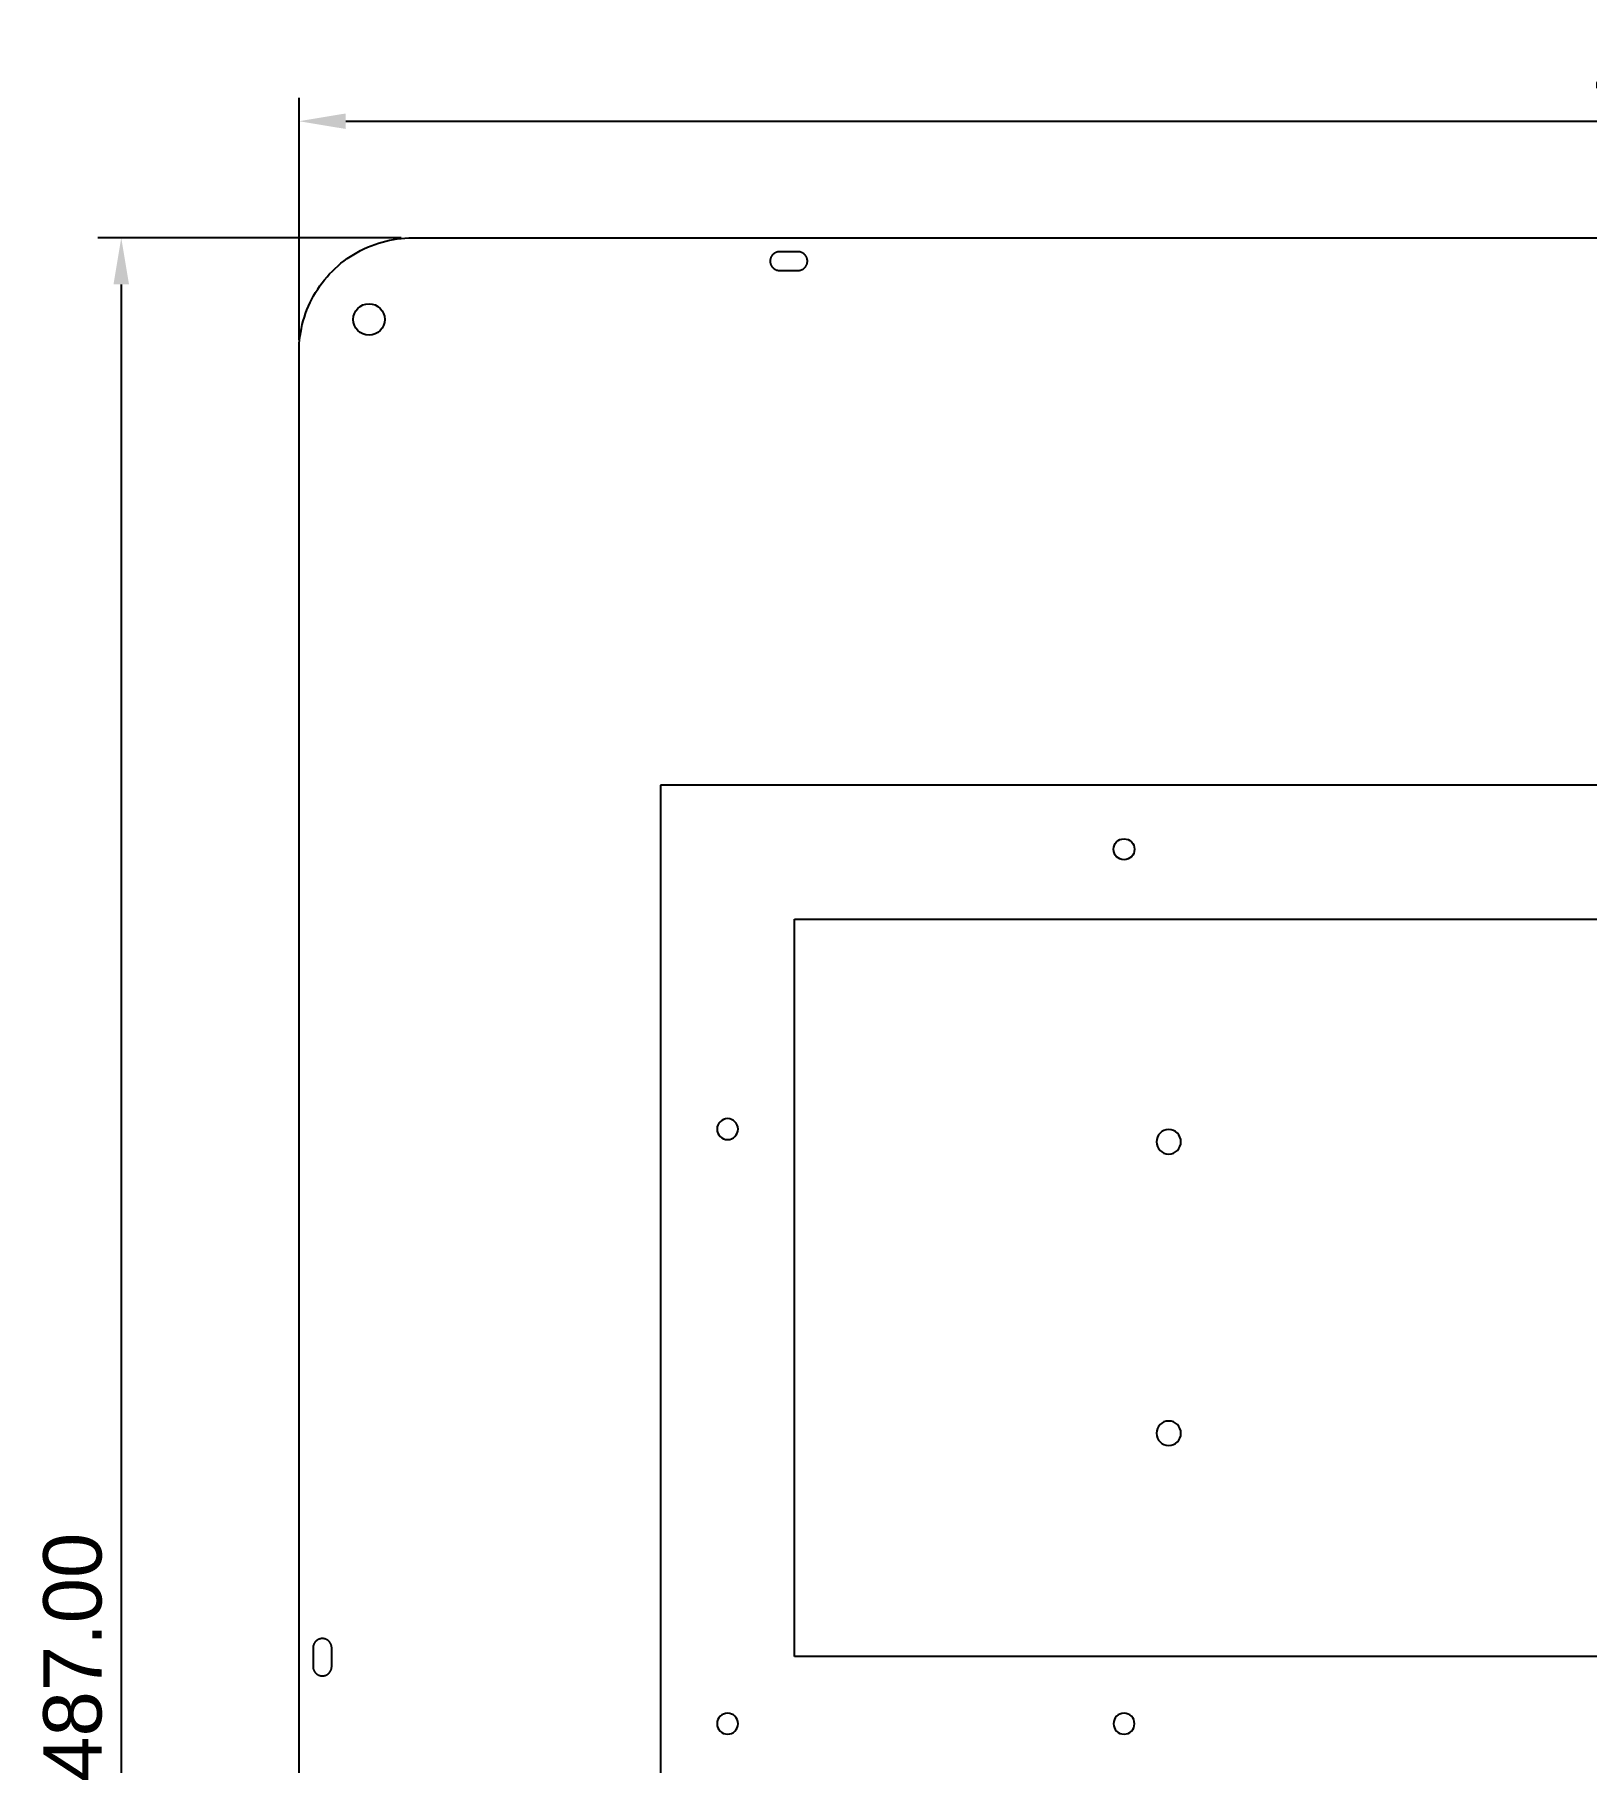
# Model space of a CAD drawing. Header units: millimetres. Extents: x 1352 to 3323, y -995 to 482.
# Drawn here: x 2791.1 to 3057.3, y -665.1 to -368.6 of the extents above; entities that cross this region are included whole.
import ezdxf

# ---------------------------------------------------------------- set-up
doc = ezdxf.new("R2010")
doc.units = ezdxf.units.MM
doc.header["$MEASUREMENT"] = 0
doc.layers.add('°Ë¡¢µçÆ÷²Ö', color=7, linetype='Continuous')
doc.layers.add('¶þ¡¢Ãæ°å²¿·Ö$1.PC Ãæ°å²¿·Ö', color=7, linetype='Continuous')
doc.styles.add('Arial Regular', font='')
doc.styles.get('Arial Regular').set_extended_font_data('Arial')
doc.dimstyles.new('Ä¬ÈÏÖµ', dxfattribs={"dimscale": 4, "dimtxt": 2.5, "dimasz": 2, "dimexe": 1, "dimexo": 0.5, "dimgap": 0.8, "dimtad": 1, "dimtoh": 1, "dimzin": 1, "dimdsep": 46, "dimtxsty": 'Arial Regular', "dimcen": 0.5, "dimadec": 1, "dimazin": 1, "dimtfac": 1, "dimtdec": 4, "dimtix": 1, "dimtofl": 0, "dimtmove": 1, "dimatfit": 3, "dimfxl": 0, "dimtolj": 1, "dimtzin": 1, "dimarcsym": 0})

# ---------------------------------------------------------------- blocks, each defined once
blk = doc.blocks.new('*D11')
at = {"layer": 'Defpoints', "color": 0}
for p in [(3323.5, -383.5), (2836.5, -423), (3323.5, -423)]:
    blk.add_point(p, dxfattribs=at)
at = {"layer": '¶þ¡¢Ãæ°å²¿·Ö$1.PC Ãæ°å²¿·Ö', "color": 0, "lineweight": -2}
for p, q in [((2836.5, -421), (2836.5, -379.5)), ((3323.5, -421), (3323.5, -379.5)), ((2844.5, -383.5), (3315.5, -383.5))]:
    blk.add_line(p, q, dxfattribs=at)
at = {"layer": '¶þ¡¢Ãæ°å²¿·Ö$1.PC Ãæ°å²¿·Ö', "color": 0}
for points in [[(2844.5, -382.17), (2844.5, -384.83), (2836.5, -383.5)], [(3315.5, -384.83), (3315.5, -382.17), (3323.5, -383.5)]]:
    blk.add_solid(points, dxfattribs=at)
at = {"layer": '¶þ¡¢Ãæ°å²¿·Ö$1.PC Ãæ°å²¿·Ö', "color": 0, "insert": (3080, -375.19), "char_height": 10, "attachment_point": 5, "style": 'Arial Regular'}
blk.add_mtext('\\A1;487.00', dxfattribs=at)
blk = doc.blocks.new('*D12')
at = {"layer": 'Defpoints', "color": 0}
for p in [(2856, -403.5), (2806, -890.5), (2856, -890.5)]:
    blk.add_point(p, dxfattribs=at)
at = {"layer": '¶þ¡¢Ãæ°å²¿·Ö$1.PC Ãæ°å²¿·Ö', "color": 0, "lineweight": -2}
for p, q in [((2854, -403.5), (2802, -403.5)), ((2806, -411.5), (2806, -882.5)), ((2854, -890.5), (2802, -890.5))]:
    blk.add_line(p, q, dxfattribs=at)
at = {"layer": '¶þ¡¢Ãæ°å²¿·Ö$1.PC Ãæ°å²¿·Ö', "color": 0}
for points in [[(2807.33, -411.5), (2804.67, -411.5), (2806, -403.5)], [(2804.67, -882.5), (2807.33, -882.5), (2806, -890.5)]]:
    blk.add_solid(points, dxfattribs=at)
at = {"layer": '¶þ¡¢Ãæ°å²¿·Ö$1.PC Ãæ°å²¿·Ö', "color": 0, "insert": (2797.69, -647), "char_height": 10, "attachment_point": 5, "rotation": 90, "style": 'Arial Regular'}
blk.add_mtext('\\A1;487.00', dxfattribs=at)

msp = doc.modelspace()

# ---------------------------------------------------------------- linework, layer by layer
at = {"layer": '°Ë¡¢µçÆ÷²Ö', "color": 7}
for p, q in [((3237.5, -497.4), (2898.499, -497.4)), ((2898.499, -497.4), (2898.499, -819.4)), ((2921.499, -646.9), (2921.499, -520.4)), ((2921.499, -520.4), (3238.5, -520.4)), ((3238.5, -646.9), (2921.499, -646.9))]:
    msp.add_line(p, q, dxfattribs=at)
at = {"layer": '¶þ¡¢Ãæ°å²¿·Ö$1.PC Ãæ°å²¿·Ö', "color": 5}
for p, q in [((2845.868, -406.339, -582.048), (2846.442, -406.003, -582.048)), ((2846.442, -406.003, -582.048), (2847.028, -405.686, -582.048)), ((2847.028, -405.686, -582.048), (2847.625, -405.39, -582.048)), ((2847.625, -405.39, -582.048), (2848.231, -405.114, -582.048)), ((2848.231, -405.114, -582.048), (2848.846, -404.86, -582.048)), ((2848.846, -404.86, -582.048), (2849.469, -404.626, -582.048)), ((2849.469, -404.626, -582.048), (2850.101, -404.414, -582.048)), ((2850.101, -404.414, -582.048), (2850.739, -404.223, -582.048)), ((2850.739, -404.223, -582.048), (2851.383, -404.054, -582.048)), ((2851.383, -404.054, -582.048), (2852.032, -403.908, -582.048)), ((2852.032, -403.908, -582.048), (2852.686, -403.784, -582.048)), ((2852.686, -403.784, -582.048), (2853.344, -403.682, -582.048)), ((2853.344, -403.682, -582.048), (2854.005, -403.602, -582.048)), ((2854.005, -403.602, -582.048), (2854.669, -403.546, -582.048)), ((2854.669, -403.546, -582.048), (2855.334, -403.511, -582.048)), ((2855.334, -403.511, -582.048), (2856, -403.5, -582.048)), ((2856, -403.5, -582.048), (3304, -403.5, -582.048)), ((2918.156, -406.083, -582.048), (2918.108, -406.11, -582.048)), ((2918.206, -406.058, -582.048), (2918.156, -406.083, -582.048)), ((2918.256, -406.035, -582.048), (2918.206, -406.058, -582.048)), ((2918.307, -406.014, -582.048), (2918.256, -406.035, -582.048)), ((2918.358, -405.994, -582.048), (2918.307, -406.014, -582.048)), ((2918.411, -405.977, -582.048), (2918.358, -405.994, -582.048)), ((2918.463, -405.961, -582.048), (2918.411, -405.977, -582.048)), ((2918.517, -405.947, -582.048), (2918.463, -405.961, -582.048)), ((2918.571, -405.934, -582.048), (2918.517, -405.947, -582.048)), ((2918.625, -405.924, -582.048), (2918.571, -405.934, -582.048)), ((2918.679, -405.915, -582.048), (2918.625, -405.924, -582.048)), ((2918.734, -405.909, -582.048), (2918.679, -405.915, -582.048)), ((2918.789, -405.904, -582.048), (2918.734, -405.909, -582.048)), ((2918.845, -405.901, -582.048), (2918.789, -405.904, -582.048)), ((2918.9, -405.9, -582.048), (2918.845, -405.901, -582.048)), ((2922.1, -405.9, -582.048), (2918.9, -405.9, -582.048)), ((2922.155, -405.901, -582.048), (2922.1, -405.9, -582.048)), ((2922.21, -405.904, -582.048), (2922.155, -405.901, -582.048)), ((2922.265, -405.909, -582.048), (2922.21, -405.904, -582.048)), ((2922.32, -405.915, -582.048), (2922.265, -405.909, -582.048)), ((2922.375, -405.924, -582.048), (2922.32, -405.915, -582.048)), ((2922.429, -405.934, -582.048), (2922.375, -405.924, -582.048)), ((2922.483, -405.947, -582.048), (2922.429, -405.934, -582.048)), ((2922.536, -405.961, -582.048), (2922.483, -405.947, -582.048)), ((2922.589, -405.977, -582.048), (2922.536, -405.961, -582.048)), ((2922.641, -405.994, -582.048), (2922.589, -405.977, -582.048)), ((2922.693, -406.014, -582.048), (2922.641, -405.994, -582.048)), ((2922.744, -406.035, -582.048), (2922.693, -406.014, -582.048)), ((2922.794, -406.058, -582.048), (2922.744, -406.035, -582.048)), ((2922.843, -406.083, -582.048), (2922.794, -406.058, -582.048)), ((2922.892, -406.11, -582.048), (2922.843, -406.083, -582.048)), ((2842.211, -409.211, -582.048), (2842.69, -408.749, -582.048)), ((2842.69, -408.749, -582.048), (2843.184, -408.303, -582.048)), ((2843.184, -408.303, -582.048), (2843.693, -407.874, -582.048)), ((2843.693, -407.874, -582.048), (2844.217, -407.462, -582.048)), ((2844.217, -407.462, -582.048), (2844.754, -407.069, -582.048)), ((2844.754, -407.069, -582.048), (2845.305, -406.694, -582.048)), ((2845.305, -406.694, -582.048), (2845.868, -406.339, -582.048)), ((2917.302, -407.417, -582.048), (2917.3, -407.472, -582.048)), ((2917.3, -407.472, -582.048), (2917.3, -407.528, -582.048)), ((2917.3, -407.528, -582.048), (2917.302, -407.583, -582.048)), ((2917.306, -407.362, -582.048), (2917.302, -407.417, -582.048)), ((2917.302, -407.583, -582.048), (2917.306, -407.638, -582.048)), ((2917.311, -407.307, -582.048), (2917.306, -407.362, -582.048)), ((2917.306, -407.638, -582.048), (2917.311, -407.693, -582.048)), ((2917.319, -407.252, -582.048), (2917.311, -407.307, -582.048)), ((2917.311, -407.693, -582.048), (2917.319, -407.748, -582.048)), ((2917.328, -407.198, -582.048), (2917.319, -407.252, -582.048)), ((2917.319, -407.748, -582.048), (2917.328, -407.802, -582.048)), ((2917.34, -407.144, -582.048), (2917.328, -407.198, -582.048)), ((2917.328, -407.802, -582.048), (2917.34, -407.856, -582.048)), ((2917.353, -407.09, -582.048), (2917.34, -407.144, -582.048)), ((2917.34, -407.856, -582.048), (2917.353, -407.91, -582.048)), ((2917.368, -407.037, -582.048), (2917.353, -407.09, -582.048)), ((2917.353, -407.91, -582.048), (2917.368, -407.963, -582.048)), ((2917.385, -406.985, -582.048), (2917.368, -407.037, -582.048)), ((2917.368, -407.963, -582.048), (2917.385, -408.015, -582.048)), ((2917.404, -406.933, -582.048), (2917.385, -406.985, -582.048)), ((2917.385, -408.015, -582.048), (2917.404, -408.067, -582.048)), ((2917.424, -406.881, -582.048), (2917.404, -406.933, -582.048)), ((2917.404, -408.067, -582.048), (2917.424, -408.119, -582.048)), ((2917.446, -406.831, -582.048), (2917.424, -406.881, -582.048)), ((2917.424, -408.119, -582.048), (2917.446, -408.169, -582.048)), ((2917.47, -406.781, -582.048), (2917.446, -406.831, -582.048)), ((2917.446, -408.169, -582.048), (2917.47, -408.219, -582.048)), ((2917.496, -406.732, -582.048), (2917.47, -406.781, -582.048)), ((2917.47, -408.219, -582.048), (2917.496, -408.268, -582.048)), ((2917.523, -406.684, -582.048), (2917.496, -406.732, -582.048)), ((2917.496, -408.268, -582.048), (2917.523, -408.316, -582.048)), ((2917.552, -406.637, -582.048), (2917.523, -406.684, -582.048)), ((2917.523, -408.316, -582.048), (2917.552, -408.363, -582.048)), ((2917.583, -406.591, -582.048), (2917.552, -406.637, -582.048)), ((2917.552, -408.363, -582.048), (2917.583, -408.409, -582.048)), ((2917.615, -406.546, -582.048), (2917.583, -406.591, -582.048)), ((2917.583, -408.409, -582.048), (2917.615, -408.454, -582.048)), ((2917.649, -406.502, -582.048), (2917.615, -406.546, -582.048)), ((2917.615, -408.454, -582.048), (2917.649, -408.498, -582.048)), ((2917.684, -406.46, -582.048), (2917.649, -406.502, -582.048)), ((2917.649, -408.498, -582.048), (2917.684, -408.54, -582.048)), ((2917.721, -406.419, -582.048), (2917.684, -406.46, -582.048)), ((2917.684, -408.54, -582.048), (2917.721, -408.582, -582.048)), ((2917.759, -406.378, -582.048), (2917.721, -406.419, -582.048)), ((2917.721, -408.582, -582.048), (2917.759, -408.622, -582.048)), ((2917.798, -406.34, -582.048), (2917.759, -406.378, -582.048)), ((2917.759, -408.622, -582.048), (2917.798, -408.66, -582.048)), ((2917.839, -406.302, -582.048), (2917.798, -406.34, -582.048)), ((2917.798, -408.66, -582.048), (2917.839, -408.698, -582.048)), ((2917.881, -406.267, -582.048), (2917.839, -406.302, -582.048)), ((2917.839, -408.698, -582.048), (2917.881, -408.734, -582.048)), ((2917.924, -406.232, -582.048), (2917.881, -406.267, -582.048)), ((2917.881, -408.734, -582.048), (2917.924, -408.768, -582.048)), ((2917.968, -406.199, -582.048), (2917.924, -406.232, -582.048)), ((2917.924, -408.768, -582.048), (2917.968, -408.801, -582.048)), ((2918.014, -406.168, -582.048), (2917.968, -406.199, -582.048)), ((2917.968, -408.801, -582.048), (2918.014, -408.832, -582.048)), ((2918.06, -406.138, -582.048), (2918.014, -406.168, -582.048)), ((2918.014, -408.832, -582.048), (2918.06, -408.862, -582.048)), ((2918.108, -406.11, -582.048), (2918.06, -406.138, -582.048)), ((2918.06, -408.862, -582.048), (2918.108, -408.89, -582.048)), ((2918.108, -408.89, -582.048), (2918.156, -408.917, -582.048)), ((2918.156, -408.917, -582.048), (2918.206, -408.942, -582.048)), ((2918.206, -408.942, -582.048), (2918.256, -408.965, -582.048)), ((2918.256, -408.965, -582.048), (2918.307, -408.986, -582.048)), ((2918.307, -408.986, -582.048), (2918.358, -409.006, -582.048)), ((2918.358, -409.006, -582.048), (2918.411, -409.023, -582.048)), ((2918.411, -409.023, -582.048), (2918.463, -409.039, -582.048)), ((2918.463, -409.039, -582.048), (2918.517, -409.054, -582.048)), ((2918.517, -409.054, -582.048), (2918.571, -409.066, -582.048)), ((2922.429, -409.066, -582.048), (2922.483, -409.054, -582.048)), ((2922.483, -409.054, -582.048), (2922.536, -409.039, -582.048)), ((2922.536, -409.039, -582.048), (2922.589, -409.023, -582.048)), ((2922.589, -409.023, -582.048), (2922.641, -409.006, -582.048)), ((2922.641, -409.006, -582.048), (2922.693, -408.986, -582.048)), ((2922.693, -408.986, -582.048), (2922.744, -408.965, -582.048)), ((2922.744, -408.965, -582.048), (2922.794, -408.942, -582.048)), ((2922.794, -408.942, -582.048), (2922.843, -408.917, -582.048)), ((2922.843, -408.917, -582.048), (2922.892, -408.89, -582.048)), ((2922.939, -406.138, -582.048), (2922.892, -406.11, -582.048)), ((2922.892, -408.89, -582.048), (2922.939, -408.862, -582.048)), ((2922.986, -406.168, -582.048), (2922.939, -406.138, -582.048)), ((2922.939, -408.862, -582.048), (2922.986, -408.832, -582.048)), ((2923.031, -406.199, -582.048), (2922.986, -406.168, -582.048)), ((2922.986, -408.832, -582.048), (2923.031, -408.801, -582.048)), ((2923.076, -406.232, -582.048), (2923.031, -406.199, -582.048)), ((2923.031, -408.801, -582.048), (2923.076, -408.768, -582.048)), ((2923.119, -406.267, -582.048), (2923.076, -406.232, -582.048)), ((2923.076, -408.768, -582.048), (2923.119, -408.734, -582.048)), ((2923.161, -406.302, -582.048), (2923.119, -406.267, -582.048)), ((2923.119, -408.734, -582.048), (2923.161, -408.698, -582.048)), ((2923.201, -406.34, -582.048), (2923.161, -406.302, -582.048)), ((2923.161, -408.698, -582.048), (2923.201, -408.66, -582.048)), ((2923.241, -406.378, -582.048), (2923.201, -406.34, -582.048)), ((2923.201, -408.66, -582.048), (2923.241, -408.622, -582.048)), ((2923.279, -406.419, -582.048), (2923.241, -406.378, -582.048)), ((2923.241, -408.622, -582.048), (2923.279, -408.582, -582.048)), ((2923.315, -406.46, -582.048), (2923.279, -406.419, -582.048)), ((2923.279, -408.582, -582.048), (2923.315, -408.54, -582.048)), ((2923.351, -406.502, -582.048), (2923.315, -406.46, -582.048)), ((2923.315, -408.54, -582.048), (2923.351, -408.498, -582.048)), ((2923.384, -406.546, -582.048), (2923.351, -406.502, -582.048)), ((2923.351, -408.498, -582.048), (2923.384, -408.454, -582.048)), ((2923.417, -406.591, -582.048), (2923.384, -406.546, -582.048)), ((2923.384, -408.454, -582.048), (2923.417, -408.409, -582.048)), ((2923.447, -406.637, -582.048), (2923.417, -406.591, -582.048)), ((2923.417, -408.409, -582.048), (2923.447, -408.363, -582.048)), ((2923.476, -406.684, -582.048), (2923.447, -406.637, -582.048)), ((2923.447, -408.363, -582.048), (2923.476, -408.316, -582.048)), ((2923.503, -406.732, -582.048), (2923.476, -406.684, -582.048)), ((2923.476, -408.316, -582.048), (2923.503, -408.268, -582.048)), ((2923.529, -406.781, -582.048), (2923.503, -406.732, -582.048)), ((2923.503, -408.268, -582.048), (2923.529, -408.219, -582.048)), ((2923.553, -406.831, -582.048), (2923.529, -406.781, -582.048)), ((2923.529, -408.219, -582.048), (2923.553, -408.169, -582.048)), ((2923.575, -406.881, -582.048), (2923.553, -406.831, -582.048)), ((2923.553, -408.169, -582.048), (2923.575, -408.119, -582.048)), ((2923.596, -406.933, -582.048), (2923.575, -406.881, -582.048)), ((2923.575, -408.119, -582.048), (2923.596, -408.067, -582.048)), ((2923.614, -406.985, -582.048), (2923.596, -406.933, -582.048)), ((2923.596, -408.067, -582.048), (2923.614, -408.015, -582.048)), ((2923.631, -407.037, -582.048), (2923.614, -406.985, -582.048)), ((2923.614, -408.015, -582.048), (2923.631, -407.963, -582.048)), ((2923.646, -407.09, -582.048), (2923.631, -407.037, -582.048)), ((2923.631, -407.963, -582.048), (2923.646, -407.91, -582.048)), ((2923.66, -407.144, -582.048), (2923.646, -407.09, -582.048)), ((2923.646, -407.91, -582.048), (2923.66, -407.856, -582.048)), ((2923.671, -407.198, -582.048), (2923.66, -407.144, -582.048)), ((2923.66, -407.856, -582.048), (2923.671, -407.802, -582.048)), ((2923.68, -407.252, -582.048), (2923.671, -407.198, -582.048)), ((2923.671, -407.802, -582.048), (2923.68, -407.748, -582.048)), ((2923.688, -407.307, -582.048), (2923.68, -407.252, -582.048)), ((2923.68, -407.748, -582.048), (2923.688, -407.693, -582.048)), ((2923.694, -407.362, -582.048), (2923.688, -407.307, -582.048)), ((2923.688, -407.693, -582.048), (2923.694, -407.638, -582.048)), ((2923.698, -407.417, -582.048), (2923.694, -407.362, -582.048)), ((2923.694, -407.638, -582.048), (2923.698, -407.583, -582.048)), ((2923.699, -407.472, -582.048), (2923.698, -407.417, -582.048)), ((2923.698, -407.583, -582.048), (2923.699, -407.528, -582.048)), ((2923.699, -407.528, -582.048), (2923.699, -407.472, -582.048)), ((2839.694, -412.305, -582.048), (2840.069, -411.755, -582.048)), ((2840.069, -411.755, -582.048), (2840.462, -411.217, -582.048)), ((2840.462, -411.217, -582.048), (2840.873, -410.694, -582.048)), ((2840.873, -410.694, -582.048), (2841.302, -410.185, -582.048)), ((2841.302, -410.185, -582.048), (2841.748, -409.69, -582.048)), ((2841.748, -409.69, -582.048), (2842.211, -409.211, -582.048)), ((2918.571, -409.066, -582.048), (2918.625, -409.076, -582.048)), ((2918.625, -409.076, -582.048), (2918.679, -409.085, -582.048)), ((2918.679, -409.085, -582.048), (2918.734, -409.091, -582.048)), ((2918.734, -409.091, -582.048), (2918.789, -409.096, -582.048)), ((2918.789, -409.096, -582.048), (2918.845, -409.099, -582.048)), ((2918.845, -409.099, -582.048), (2918.9, -409.1, -582.048)), ((2918.9, -409.1, -582.048), (2920.5, -409.1, -582.048)), ((2920.5, -409.1, -582.048), (2922.1, -409.1, -582.048)), ((2922.1, -409.1, -582.048), (2922.155, -409.099, -582.048)), ((2922.155, -409.099, -582.048), (2922.21, -409.096, -582.048)), ((2922.21, -409.096, -582.048), (2922.265, -409.091, -582.048)), ((2922.265, -409.091, -582.048), (2922.32, -409.085, -582.048)), ((2922.32, -409.085, -582.048), (2922.375, -409.076, -582.048)), ((2922.375, -409.076, -582.048), (2922.429, -409.066, -582.048)), ((2838.114, -415.231, -582.048), (2838.39, -414.625, -582.048)), ((2838.39, -414.625, -582.048), (2838.686, -414.029, -582.048)), ((2838.686, -414.029, -582.048), (2839.002, -413.443, -582.048)), ((2839.002, -413.443, -582.048), (2839.338, -412.868, -582.048)), ((2839.338, -412.868, -582.048), (2839.694, -412.305, -582.048)), ((2837.054, -418.383, -582.048), (2837.223, -417.739, -582.048)), ((2837.223, -417.739, -582.048), (2837.413, -417.101, -582.048)), ((2837.413, -417.101, -582.048), (2837.625, -416.47, -582.048)), ((2837.625, -416.47, -582.048), (2837.859, -415.846, -582.048)), ((2837.859, -415.846, -582.048), (2838.114, -415.231, -582.048)), ((2836.602, -421.006, -582.048), (2836.681, -420.345, -582.048)), ((2836.681, -420.345, -582.048), (2836.783, -419.687, -582.048)), ((2836.783, -419.687, -582.048), (2836.907, -419.033, -582.048)), ((2836.907, -419.033, -582.048), (2837.054, -418.383, -582.048)), ((2836.5, -423, -582.048), (2836.511, -422.334, -582.048)), ((2836.5, -871, -582.048), (2836.5, -423, -582.048)), ((2836.511, -422.334, -582.048), (2836.545, -421.669, -582.048)), ((2836.545, -421.669, -582.048), (2836.602, -421.006, -582.048)), ((2838.901, -645.345, -582.048), (2838.9, -645.4, -582.048)), ((2838.9, -645.4, -582.048), (2838.9, -648.6, -582.048)), ((2838.904, -645.29, -582.048), (2838.901, -645.345, -582.048)), ((2838.908, -645.235, -582.048), (2838.904, -645.29, -582.048)), ((2838.915, -645.18, -582.048), (2838.908, -645.235, -582.048)), ((2838.924, -645.125, -582.048), (2838.915, -645.18, -582.048)), ((2838.934, -645.071, -582.048), (2838.924, -645.125, -582.048)), ((2838.946, -645.017, -582.048), (2838.934, -645.071, -582.048)), ((2838.96, -644.964, -582.048), (2838.946, -645.017, -582.048)), ((2838.976, -644.911, -582.048), (2838.96, -644.964, -582.048)), ((2838.994, -644.859, -582.048), (2838.976, -644.911, -582.048)), ((2839.014, -644.807, -582.048), (2838.994, -644.859, -582.048)), ((2839.035, -644.756, -582.048), (2839.014, -644.807, -582.048)), ((2839.058, -644.706, -582.048), (2839.035, -644.756, -582.048)), ((2839.083, -644.656, -582.048), (2839.058, -644.706, -582.048)), ((2839.11, -644.608, -582.048), (2839.083, -644.656, -582.048)), ((2839.138, -644.561, -582.048), (2839.11, -644.608, -582.048)), ((2839.167, -644.514, -582.048), (2839.138, -644.561, -582.048)), ((2839.199, -644.469, -582.048), (2839.167, -644.514, -582.048)), ((2839.232, -644.424, -582.048), (2839.199, -644.469, -582.048)), ((2839.266, -644.381, -582.048), (2839.232, -644.424, -582.048)), ((2839.302, -644.339, -582.048), (2839.266, -644.381, -582.048)), ((2839.339, -644.298, -582.048), (2839.302, -644.339, -582.048)), ((2839.378, -644.259, -582.048), (2839.339, -644.298, -582.048)), ((2839.418, -644.221, -582.048), (2839.378, -644.259, -582.048)), ((2839.46, -644.184, -582.048), (2839.418, -644.221, -582.048)), ((2839.502, -644.149, -582.048), (2839.46, -644.184, -582.048)), ((2839.546, -644.115, -582.048), (2839.502, -644.149, -582.048)), ((2839.591, -644.083, -582.048), (2839.546, -644.115, -582.048)), ((2839.637, -644.053, -582.048), (2839.591, -644.083, -582.048)), ((2839.684, -644.024, -582.048), (2839.637, -644.053, -582.048)), ((2839.732, -643.996, -582.048), (2839.684, -644.024, -582.048)), ((2839.781, -643.971, -582.048), (2839.732, -643.996, -582.048)), ((2839.831, -643.947, -582.048), (2839.781, -643.971, -582.048)), ((2839.881, -643.924, -582.048), (2839.831, -643.947, -582.048)), ((2839.932, -643.904, -582.048), (2839.881, -643.924, -582.048)), ((2839.984, -643.885, -582.048), (2839.932, -643.904, -582.048)), ((2840.037, -643.868, -582.048), (2839.984, -643.885, -582.048)), ((2840.09, -643.853, -582.048), (2840.037, -643.868, -582.048)), ((2840.144, -643.84, -582.048), (2840.09, -643.853, -582.048)), ((2840.198, -643.829, -582.048), (2840.144, -643.84, -582.048)), ((2840.252, -643.819, -582.048), (2840.198, -643.829, -582.048)), ((2840.307, -643.812, -582.048), (2840.252, -643.819, -582.048)), ((2840.362, -643.806, -582.048), (2840.307, -643.812, -582.048)), ((2840.417, -643.802, -582.048), (2840.362, -643.806, -582.048)), ((2840.472, -643.8, -582.048), (2840.417, -643.802, -582.048)), ((2840.527, -643.8, -582.048), (2840.472, -643.8, -582.048)), ((2840.583, -643.802, -582.048), (2840.527, -643.8, -582.048)), ((2840.638, -643.806, -582.048), (2840.583, -643.802, -582.048)), ((2840.693, -643.812, -582.048), (2840.638, -643.806, -582.048)), ((2840.747, -643.819, -582.048), (2840.693, -643.812, -582.048)), ((2840.802, -643.829, -582.048), (2840.747, -643.819, -582.048)), ((2840.856, -643.84, -582.048), (2840.802, -643.829, -582.048)), ((2840.909, -643.853, -582.048), (2840.856, -643.84, -582.048)), ((2840.963, -643.868, -582.048), (2840.909, -643.853, -582.048)), ((2841.015, -643.885, -582.048), (2840.963, -643.868, -582.048)), ((2841.067, -643.904, -582.048), (2841.015, -643.885, -582.048)), ((2841.118, -643.924, -582.048), (2841.067, -643.904, -582.048)), ((2841.169, -643.947, -582.048), (2841.118, -643.924, -582.048)), ((2841.219, -643.971, -582.048), (2841.169, -643.947, -582.048)), ((2841.268, -643.996, -582.048), (2841.219, -643.971, -582.048)), ((2841.316, -644.024, -582.048), (2841.268, -643.996, -582.048)), ((2841.363, -644.053, -582.048), (2841.316, -644.024, -582.048)), ((2841.409, -644.083, -582.048), (2841.363, -644.053, -582.048)), ((2841.454, -644.115, -582.048), (2841.409, -644.083, -582.048)), ((2841.497, -644.149, -582.048), (2841.454, -644.115, -582.048)), ((2841.54, -644.184, -582.048), (2841.497, -644.149, -582.048)), ((2841.581, -644.221, -582.048), (2841.54, -644.184, -582.048)), ((2841.621, -644.259, -582.048), (2841.581, -644.221, -582.048)), ((2841.66, -644.298, -582.048), (2841.621, -644.259, -582.048)), ((2841.697, -644.339, -582.048), (2841.66, -644.298, -582.048)), ((2841.733, -644.381, -582.048), (2841.697, -644.339, -582.048)), ((2841.768, -644.424, -582.048), (2841.733, -644.381, -582.048)), ((2841.801, -644.469, -582.048), (2841.768, -644.424, -582.048)), ((2841.832, -644.514, -582.048), (2841.801, -644.469, -582.048)), ((2841.862, -644.561, -582.048), (2841.832, -644.514, -582.048)), ((2841.89, -644.608, -582.048), (2841.862, -644.561, -582.048)), ((2841.916, -644.656, -582.048), (2841.89, -644.608, -582.048)), ((2841.941, -644.706, -582.048), (2841.916, -644.656, -582.048)), ((2841.964, -644.756, -582.048), (2841.941, -644.706, -582.048)), ((2841.986, -644.807, -582.048), (2841.964, -644.756, -582.048)), ((2842.005, -644.859, -582.048), (2841.986, -644.807, -582.048)), ((2842.023, -644.911, -582.048), (2842.005, -644.859, -582.048)), ((2842.039, -644.964, -582.048), (2842.023, -644.911, -582.048)), ((2842.053, -645.017, -582.048), (2842.039, -644.964, -582.048)), ((2842.066, -645.071, -582.048), (2842.053, -645.017, -582.048)), ((2842.076, -645.125, -582.048), (2842.066, -645.071, -582.048)), ((2842.085, -645.18, -582.048), (2842.076, -645.125, -582.048)), ((2842.091, -645.235, -582.048), (2842.085, -645.18, -582.048)), ((2842.096, -645.29, -582.048), (2842.091, -645.235, -582.048)), ((2842.099, -645.345, -582.048), (2842.096, -645.29, -582.048)), ((2842.1, -645.4, -582.048), (2842.099, -645.345, -582.048)), ((2842.1, -647, -582.048), (2842.1, -645.4, -582.048)), ((2838.9, -648.6, -582.048), (2838.901, -648.655, -582.048)), ((2838.901, -648.655, -582.048), (2838.904, -648.71, -582.048)), ((2838.904, -648.71, -582.048), (2838.908, -648.765, -582.048)), ((2838.908, -648.765, -582.048), (2838.915, -648.82, -582.048)), ((2838.915, -648.82, -582.048), (2838.924, -648.875, -582.048)), ((2838.924, -648.875, -582.048), (2838.934, -648.929, -582.048)), ((2838.934, -648.929, -582.048), (2838.946, -648.983, -582.048)), ((2838.946, -648.983, -582.048), (2838.96, -649.036, -582.048)), ((2838.96, -649.036, -582.048), (2838.976, -649.089, -582.048)), ((2838.976, -649.089, -582.048), (2838.994, -649.142, -582.048)), ((2838.994, -649.142, -582.048), (2839.014, -649.193, -582.048)), ((2841.986, -649.193, -582.048), (2842.005, -649.142, -582.048)), ((2842.005, -649.142, -582.048), (2842.023, -649.089, -582.048)), ((2842.023, -649.089, -582.048), (2842.039, -649.036, -582.048)), ((2842.039, -649.036, -582.048), (2842.053, -648.983, -582.048)), ((2842.053, -648.983, -582.048), (2842.066, -648.929, -582.048)), ((2842.066, -648.929, -582.048), (2842.076, -648.875, -582.048)), ((2842.076, -648.875, -582.048), (2842.085, -648.82, -582.048)), ((2842.085, -648.82, -582.048), (2842.091, -648.765, -582.048)), ((2842.091, -648.765, -582.048), (2842.096, -648.71, -582.048)), ((2842.096, -648.71, -582.048), (2842.099, -648.655, -582.048)), ((2842.099, -648.655, -582.048), (2842.1, -648.6, -582.048)), ((2842.1, -648.6, -582.048), (2842.1, -647, -582.048)), ((2839.014, -649.193, -582.048), (2839.035, -649.244, -582.048)), ((2839.035, -649.244, -582.048), (2839.058, -649.294, -582.048)), ((2839.058, -649.294, -582.048), (2839.083, -649.344, -582.048)), ((2839.083, -649.344, -582.048), (2839.11, -649.392, -582.048)), ((2839.11, -649.392, -582.048), (2839.138, -649.44, -582.048)), ((2839.138, -649.44, -582.048), (2839.167, -649.486, -582.048)), ((2839.167, -649.486, -582.048), (2839.199, -649.532, -582.048)), ((2839.199, -649.532, -582.048), (2839.232, -649.576, -582.048)), ((2839.232, -649.576, -582.048), (2839.266, -649.619, -582.048)), ((2839.266, -649.619, -582.048), (2839.302, -649.661, -582.048)), ((2839.302, -649.661, -582.048), (2839.339, -649.702, -582.048)), ((2839.339, -649.702, -582.048), (2839.378, -649.741, -582.048)), ((2839.378, -649.741, -582.048), (2839.418, -649.779, -582.048)), ((2839.418, -649.779, -582.048), (2839.46, -649.816, -582.048)), ((2839.46, -649.816, -582.048), (2839.502, -649.851, -582.048)), ((2839.502, -649.851, -582.048), (2839.546, -649.885, -582.048)), ((2839.546, -649.885, -582.048), (2839.591, -649.917, -582.048)), ((2839.591, -649.917, -582.048), (2839.637, -649.947, -582.048)), ((2839.637, -649.947, -582.048), (2839.684, -649.976, -582.048)), ((2839.684, -649.976, -582.048), (2839.732, -650.004, -582.048)), ((2839.732, -650.004, -582.048), (2839.781, -650.029, -582.048)), ((2839.781, -650.029, -582.048), (2839.831, -650.053, -582.048)), ((2839.831, -650.053, -582.048), (2839.881, -650.076, -582.048)), ((2839.881, -650.076, -582.048), (2839.932, -650.096, -582.048)), ((2839.932, -650.096, -582.048), (2839.984, -650.115, -582.048)), ((2839.984, -650.115, -582.048), (2840.037, -650.132, -582.048)), ((2840.037, -650.132, -582.048), (2840.09, -650.147, -582.048)), ((2840.09, -650.147, -582.048), (2840.144, -650.16, -582.048)), ((2840.144, -650.16, -582.048), (2840.198, -650.171, -582.048)), ((2840.198, -650.171, -582.048), (2840.252, -650.181, -582.048)), ((2840.252, -650.181, -582.048), (2840.307, -650.188, -582.048)), ((2840.307, -650.188, -582.048), (2840.362, -650.194, -582.048)), ((2840.362, -650.194, -582.048), (2840.417, -650.198, -582.048)), ((2840.417, -650.198, -582.048), (2840.472, -650.2, -582.048)), ((2840.472, -650.2, -582.048), (2840.527, -650.2, -582.048)), ((2840.527, -650.2, -582.048), (2840.583, -650.198, -582.048)), ((2840.583, -650.198, -582.048), (2840.638, -650.194, -582.048)), ((2840.638, -650.194, -582.048), (2840.693, -650.188, -582.048)), ((2840.693, -650.188, -582.048), (2840.747, -650.181, -582.048)), ((2840.747, -650.181, -582.048), (2840.802, -650.171, -582.048)), ((2840.802, -650.171, -582.048), (2840.856, -650.16, -582.048)), ((2840.856, -650.16, -582.048), (2840.909, -650.147, -582.048)), ((2840.909, -650.147, -582.048), (2840.963, -650.132, -582.048)), ((2840.963, -650.132, -582.048), (2841.015, -650.115, -582.048)), ((2841.015, -650.115, -582.048), (2841.067, -650.096, -582.048)), ((2841.067, -650.096, -582.048), (2841.118, -650.076, -582.048)), ((2841.118, -650.076, -582.048), (2841.169, -650.053, -582.048)), ((2841.169, -650.053, -582.048), (2841.219, -650.029, -582.048)), ((2841.219, -650.029, -582.048), (2841.268, -650.004, -582.048)), ((2841.268, -650.004, -582.048), (2841.316, -649.976, -582.048)), ((2841.316, -649.976, -582.048), (2841.363, -649.947, -582.048)), ((2841.363, -649.947, -582.048), (2841.409, -649.917, -582.048)), ((2841.409, -649.917, -582.048), (2841.454, -649.885, -582.048)), ((2841.454, -649.885, -582.048), (2841.497, -649.851, -582.048)), ((2841.497, -649.851, -582.048), (2841.54, -649.816, -582.048)), ((2841.54, -649.816, -582.048), (2841.581, -649.779, -582.048)), ((2841.581, -649.779, -582.048), (2841.621, -649.741, -582.048)), ((2841.621, -649.741, -582.048), (2841.66, -649.702, -582.048)), ((2841.66, -649.702, -582.048), (2841.697, -649.661, -582.048)), ((2841.697, -649.661, -582.048), (2841.733, -649.619, -582.048)), ((2841.733, -649.619, -582.048), (2841.768, -649.576, -582.048)), ((2841.768, -649.576, -582.048), (2841.801, -649.532, -582.048)), ((2841.801, -649.532, -582.048), (2841.832, -649.486, -582.048)), ((2841.832, -649.486, -582.048), (2841.862, -649.44, -582.048)), ((2841.862, -649.44, -582.048), (2841.89, -649.392, -582.048)), ((2841.89, -649.392, -582.048), (2841.916, -649.344, -582.048)), ((2841.916, -649.344, -582.048), (2841.941, -649.294, -582.048)), ((2841.941, -649.294, -582.048), (2841.964, -649.244, -582.048)), ((2841.964, -649.244, -582.048), (2841.986, -649.193, -582.048))]:
    msp.add_line(p, q, dxfattribs=at)
msp.add_circle((2848.499, -417.513, -582.048), 2.7, dxfattribs=at)
at = {"layer": '¶þ¡¢Ãæ°å²¿·Ö$1.PC Ãæ°å²¿·Ö', "color": 1}
msp.add_circle((2978, -508.4, -582.048), 1.8, dxfattribs=at)
at = {"layer": '¶þ¡¢Ãæ°å²¿·Ö$1.PC Ãæ°å²¿·Ö', "color": 1, "extrusion": (0, 0, -1)}
for centre in [(-2909.999, -556.4, 582.048), (-2909.999, -658.4, 582.048), (-2978, -658.4, 582.048)]:
    msp.add_circle(centre, 1.8, dxfattribs=at)
at = {"layer": '¶þ¡¢Ãæ°å²¿·Ö$1.PC Ãæ°å²¿·Ö', "color": 5, "extrusion": (0, 0, -1)}
for centre in [(-2985.667, -558.582, 582.048), (-2985.667, -608.582, 582.048)]:
    msp.add_circle(centre, 2.1, dxfattribs=at)

# ---------------------------------------------------------------- dimensions: what is measured, and where the dimension line sits
at = {"layer": '¶þ¡¢Ãæ°å²¿·Ö$1.PC Ãæ°å²¿·Ö', "color": 5}
dim = msp.add_linear_dim(base=(3323.5, -383.5, -582.048), p1=(2836.5, -423, -582.048), p2=(3323.5, -423, -582.048), dimstyle='Ä¬ÈÏÖµ', override={"dimscale": 4, "dimtxt": 2.5, "dimasz": 2, "dimexe": 1, "dimexo": 0.5, "dimgap": 0.8, "dimtad": 1, "dimtih": 0, "dimdec": 2, "dimzin": 1, "dimtxsty": 'Arial Regular', "dimsah": 0, "dimcen": 0.5, "dimadec": 1, "dimazin": 1, "dimtix": 0, "dimtmove": 0, "dimtzin": 1}, dxfattribs=at)
dim.commit()
dim.dimension.update_dxf_attribs({"geometry": '*D11', "text_midpoint": (3080, -375.195, -582.048)})
dim = msp.add_linear_dim(base=(2806, -890.5, -582.048), p1=(2856, -403.5, -582.048), p2=(2856, -890.5, -582.048), angle=90, dimstyle='Ä¬ÈÏÖµ', override={"dimscale": 4, "dimtxt": 2.5, "dimasz": 2, "dimexe": 1, "dimexo": 0.5, "dimgap": 0.8, "dimtad": 1, "dimtih": 0, "dimdec": 2, "dimzin": 1, "dimtxsty": 'Arial Regular', "dimsah": 0, "dimcen": 0.5, "dimadec": 1, "dimazin": 1, "dimtix": 0, "dimtmove": 0, "dimtzin": 1}, dxfattribs=at)
dim.commit()
dim.dimension.update_dxf_attribs({"geometry": '*D12', "text_midpoint": (2797.695, -647, -582.048)})

doc.saveas('drawing.dxf')
